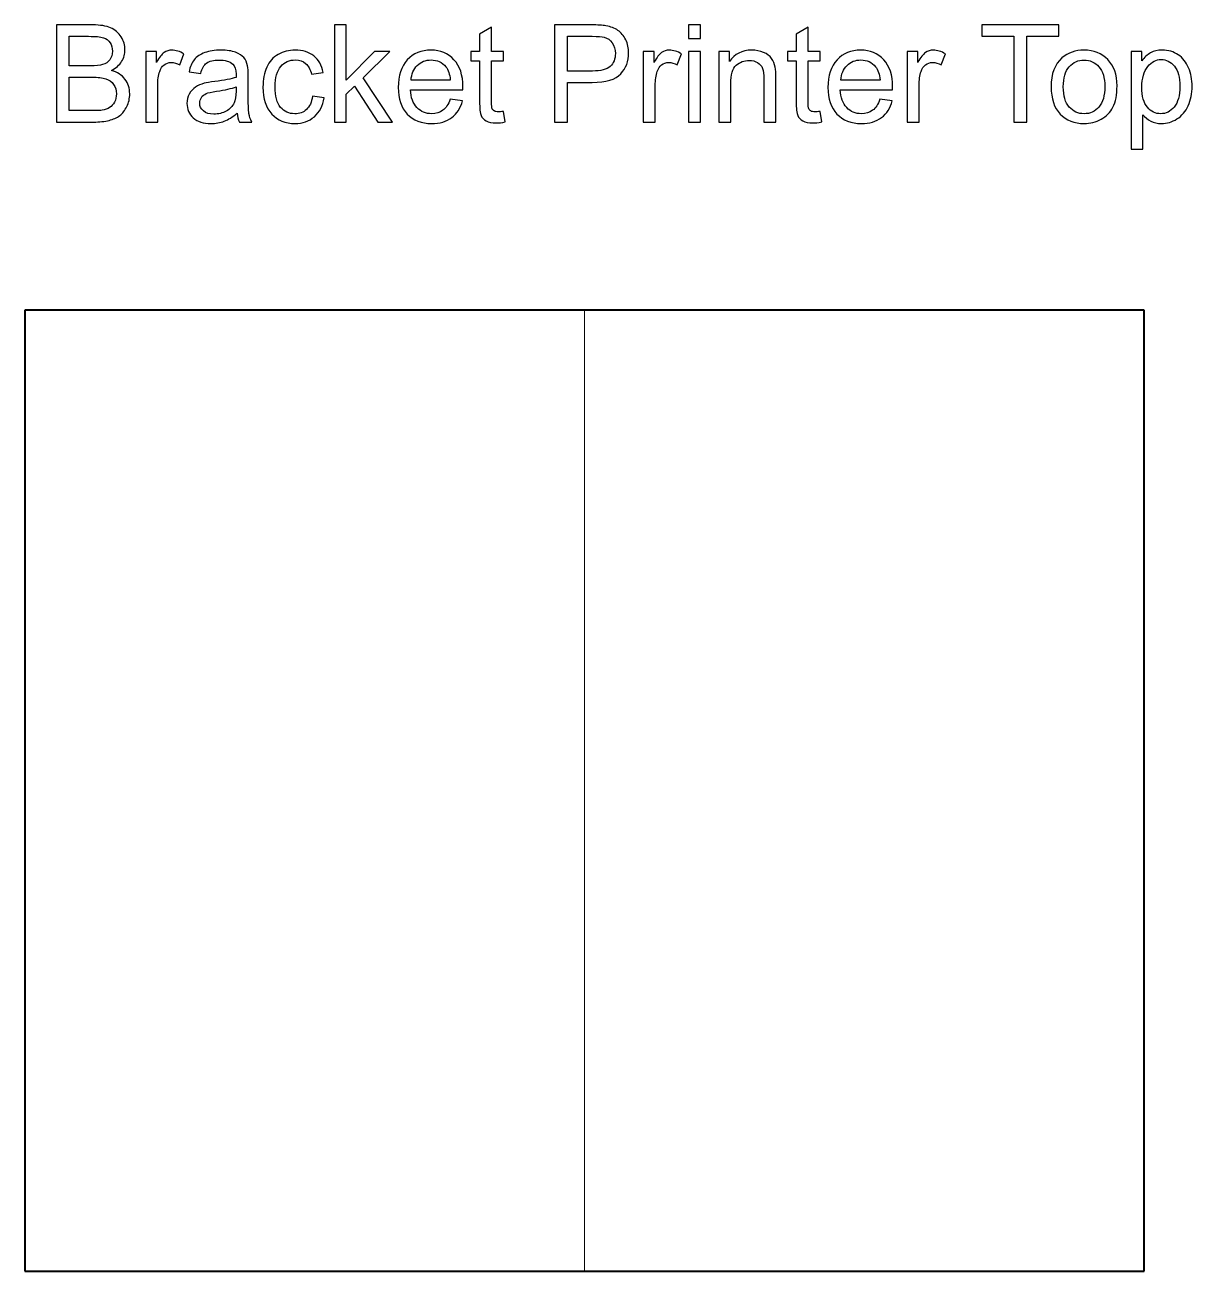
# Model space of a CAD drawing. Header units: centimetres. Extents: x -3.6 to 10.1, y -12.5 to 13.
# Drawn here: x -3.52 to 3.76, y 5.18 to 12.96 of the extents above; entities that cross this region are included whole.
import ezdxf
from ezdxf.lldxf.tags import DXFTag

# ---------------------------------------------------------------- set-up
doc = ezdxf.new("R2010")
doc.units = ezdxf.units.CM
doc.header["$MEASUREMENT"] = 0
doc.layers.add('Visible', color=7, linetype='Continuous')
tags = doc.linetypes.add('New Line2', pattern=[0.7, 0.4, -0.1, 0.1, -0.1]).pattern_tags.tags
tags[10:11] = [DXFTag(74, 4), DXFTag(75, 0), DXFTag(340, '0'), DXFTag(46, 1.0), DXFTag(50, 0.0), DXFTag(44, 0.0), DXFTag(45, 0.0)]
tags[8:9] = [DXFTag(74, 4), DXFTag(75, 0), DXFTag(340, '0'), DXFTag(46, 1.0), DXFTag(50, 0.0), DXFTag(44, 0.0), DXFTag(45, 0.0)]
tags[6:7] = [DXFTag(74, 4), DXFTag(75, 0), DXFTag(340, '0'), DXFTag(46, 1.0), DXFTag(50, 0.0), DXFTag(44, 0.0), DXFTag(45, 0.0)]
tags[4:5] = [DXFTag(74, 4), DXFTag(75, 0), DXFTag(340, '0'), DXFTag(46, 1.0), DXFTag(50, 0.0), DXFTag(44, 0.0), DXFTag(45, 0.0)]

msp = doc.modelspace()

# ---------------------------------------------------------------- linework, layer by layer
at = {"layer": 'Visible', "color": 250}
for points, knots in [([(-3.32449, 12.35681), (-3.32449, 12.35681), (-3.32449, 12.96303), (-3.32449, 12.96303), (-3.32449, 12.96303), (-3.09702, 12.96303), (-3.09702, 12.96303), (-3.05074, 12.96303), (-3.01362, 12.95696), (-2.98554, 12.94468), (-2.9576, 12.9324), (-2.93573, 12.9135), (-2.91993, 12.88795), (-2.90398, 12.86255), (-2.89608, 12.83588), (-2.89608, 12.80794), (-2.89608, 12.78212), (-2.90313, 12.75771), (-2.9171, 12.73485), (-2.93107, 12.71199), (-2.95224, 12.6935), (-2.9806, 12.67939), (-2.94391, 12.66867), (-2.91569, 12.65032), (-2.89608, 12.62436), (-2.87632, 12.59853), (-2.86644, 12.56791), (-2.86644, 12.53264), (-2.86644, 12.50413), (-2.87251, 12.47774), (-2.88451, 12.45333), (-2.8965, 12.42892), (-2.91132, 12.41015), (-2.92896, 12.39689), (-2.9466, 12.38376), (-2.96875, 12.37374), (-2.99528, 12.36697), (-3.02195, 12.3602), (-3.05455, 12.35681), (-3.09321, 12.35681), (-3.09321, 12.35681), (-3.32449, 12.35681), (-3.32449, 12.35681)], [0, 0, 0, 0, 0.0714286, 0.0714286, 0.0714286, 0.1428571, 0.1428571, 0.1428571, 0.2142857, 0.2142857, 0.2142857, 0.2857143, 0.2857143, 0.2857143, 0.3571429, 0.3571429, 0.3571429, 0.4285714, 0.4285714, 0.4285714, 0.5, 0.5, 0.5, 0.5714286, 0.5714286, 0.5714286, 0.6428571, 0.6428571, 0.6428571, 0.7142857, 0.7142857, 0.7142857, 0.7857143, 0.7857143, 0.7857143, 0.8571429, 0.8571429, 0.8571429, 0.9285714, 0.9285714, 0.9285714, 1, 1, 1, 1]), ([(-1.58924, 12.35681), (-1.58924, 12.35681), (-1.58924, 12.96303), (-1.58924, 12.96303), (-1.58924, 12.96303), (-1.51473, 12.96303), (-1.51473, 12.96303), (-1.51473, 12.96303), (-1.51473, 12.61773), (-1.51473, 12.61773), (-1.51473, 12.61773), (-1.33862, 12.79623), (-1.33862, 12.79623), (-1.33862, 12.79623), (-1.24239, 12.79623), (-1.24239, 12.79623), (-1.24239, 12.79623), (-1.41003, 12.63297), (-1.41003, 12.63297), (-1.41003, 12.63297), (-1.22545, 12.35681), (-1.22545, 12.35681), (-1.22545, 12.35681), (-1.31717, 12.35681), (-1.31717, 12.35681), (-1.31717, 12.35681), (-1.46308, 12.58132), (-1.46308, 12.58132), (-1.46308, 12.58132), (-1.51473, 12.53108), (-1.51473, 12.53108), (-1.51473, 12.53108), (-1.51473, 12.35681), (-1.51473, 12.35681), (-1.51473, 12.35681), (-1.58924, 12.35681), (-1.58924, 12.35681)], [0, 0, 0, 0, 0.0833333, 0.0833333, 0.0833333, 0.1666667, 0.1666667, 0.1666667, 0.25, 0.25, 0.25, 0.3333333, 0.3333333, 0.3333333, 0.4166667, 0.4166667, 0.4166667, 0.5, 0.5, 0.5, 0.5833333, 0.5833333, 0.5833333, 0.6666667, 0.6666667, 0.6666667, 0.75, 0.75, 0.75, 0.8333333, 0.8333333, 0.8333333, 0.9166667, 0.9166667, 0.9166667, 1, 1, 1, 1]), ([(-0.53358, 12.42327), (-0.53358, 12.42327), (-0.52342, 12.35752), (-0.52342, 12.35752), (-0.5443, 12.35314), (-0.56307, 12.35088), (-0.57944, 12.35088), (-0.60639, 12.35088), (-0.62727, 12.35512), (-0.64223, 12.36372), (-0.65705, 12.37233), (-0.66749, 12.38348), (-0.67356, 12.39745), (-0.67963, 12.41142), (-0.68259, 12.44077), (-0.68259, 12.4855), (-0.68259, 12.4855), (-0.68259, 12.73866), (-0.68259, 12.73866), (-0.68259, 12.73866), (-0.73762, 12.73866), (-0.73762, 12.73866), (-0.73762, 12.73866), (-0.73762, 12.79623), (-0.73762, 12.79623), (-0.73762, 12.79623), (-0.68259, 12.79623), (-0.68259, 12.79623), (-0.68259, 12.79623), (-0.68259, 12.90489), (-0.68259, 12.90489), (-0.68259, 12.90489), (-0.60808, 12.94962), (-0.60808, 12.94962), (-0.60808, 12.94962), (-0.60808, 12.79623), (-0.60808, 12.79623), (-0.60808, 12.79623), (-0.53358, 12.79623), (-0.53358, 12.79623), (-0.53358, 12.79623), (-0.53358, 12.73866), (-0.53358, 12.73866), (-0.53358, 12.73866), (-0.60808, 12.73866), (-0.60808, 12.73866), (-0.60808, 12.73866), (-0.60808, 12.48127), (-0.60808, 12.48127), (-0.60808, 12.45996), (-0.60681, 12.44627), (-0.60413, 12.44021), (-0.60159, 12.43414), (-0.59736, 12.42934), (-0.59143, 12.42567), (-0.5855, 12.42214), (-0.57704, 12.42031), (-0.56603, 12.42031), (-0.55785, 12.42031), (-0.54698, 12.4213), (-0.53358, 12.42327)], [0, 0, 0, 0, 0.05, 0.05, 0.05, 0.1, 0.1, 0.1, 0.15, 0.15, 0.15, 0.2, 0.2, 0.2, 0.25, 0.25, 0.25, 0.3, 0.3, 0.3, 0.35, 0.35, 0.35, 0.4, 0.4, 0.4, 0.45, 0.45, 0.45, 0.5, 0.5, 0.5, 0.55, 0.55, 0.55, 0.6, 0.6, 0.6, 0.65, 0.65, 0.65, 0.7, 0.7, 0.7, 0.75, 0.75, 0.75, 0.8, 0.8, 0.8, 0.85, 0.85, 0.85, 0.9, 0.9, 0.9, 0.95, 0.95, 0.95, 1, 1, 1, 1]), ([(-0.21552, 12.35681), (-0.21552, 12.35681), (-0.21552, 12.96303), (-0.21552, 12.96303), (-0.21552, 12.96303), (0.01337, 12.96303), (0.01337, 12.96303), (0.05358, 12.96303), (0.08435, 12.96105), (0.10565, 12.95724), (0.13543, 12.9523), (0.16041, 12.94285), (0.18058, 12.92902), (0.20076, 12.91505), (0.21699, 12.89557), (0.22927, 12.8706), (0.24154, 12.84562), (0.24761, 12.8181), (0.24761, 12.78805), (0.24761, 12.73668), (0.23124, 12.69308), (0.19836, 12.65752), (0.16563, 12.62182), (0.10622, 12.60404), (0.02042, 12.60404), (0.02042, 12.60404), (-0.13508, 12.60404), (-0.13508, 12.60404), (-0.13508, 12.60404), (-0.13508, 12.35681), (-0.13508, 12.35681), (-0.13508, 12.35681), (-0.21552, 12.35681), (-0.21552, 12.35681)], [0, 0, 0, 0, 0.0909091, 0.0909091, 0.0909091, 0.1818182, 0.1818182, 0.1818182, 0.2727273, 0.2727273, 0.2727273, 0.3636364, 0.3636364, 0.3636364, 0.4545455, 0.4545455, 0.4545455, 0.5454545, 0.5454545, 0.5454545, 0.6363636, 0.6363636, 0.6363636, 0.7272727, 0.7272727, 0.7272727, 0.8181818, 0.8181818, 0.8181818, 0.9090909, 0.9090909, 0.9090909, 1, 1, 1, 1]), ([(0.62184, 12.87836), (0.62184, 12.87836), (0.62184, 12.96303), (0.62184, 12.96303), (0.62184, 12.96303), (0.69635, 12.96303), (0.69635, 12.96303), (0.69635, 12.96303), (0.69635, 12.87836), (0.69635, 12.87836), (0.69635, 12.87836), (0.62184, 12.87836), (0.62184, 12.87836)], [0, 0, 0, 0, 0.25, 0.25, 0.25, 0.5, 0.5, 0.5, 0.75, 0.75, 0.75, 1, 1, 1, 1]), ([(1.44254, 12.42327), (1.44254, 12.42327), (1.4527, 12.35752), (1.4527, 12.35752), (1.43182, 12.35314), (1.41305, 12.35088), (1.39668, 12.35088), (1.36973, 12.35088), (1.34885, 12.35512), (1.33389, 12.36372), (1.31907, 12.37233), (1.30863, 12.38348), (1.30256, 12.39745), (1.29649, 12.41142), (1.29353, 12.44077), (1.29353, 12.4855), (1.29353, 12.4855), (1.29353, 12.73866), (1.29353, 12.73866), (1.29353, 12.73866), (1.2385, 12.73866), (1.2385, 12.73866), (1.2385, 12.73866), (1.2385, 12.79623), (1.2385, 12.79623), (1.2385, 12.79623), (1.29353, 12.79623), (1.29353, 12.79623), (1.29353, 12.79623), (1.29353, 12.90489), (1.29353, 12.90489), (1.29353, 12.90489), (1.36804, 12.94962), (1.36804, 12.94962), (1.36804, 12.94962), (1.36804, 12.79623), (1.36804, 12.79623), (1.36804, 12.79623), (1.44254, 12.79623), (1.44254, 12.79623), (1.44254, 12.79623), (1.44254, 12.73866), (1.44254, 12.73866), (1.44254, 12.73866), (1.36804, 12.73866), (1.36804, 12.73866), (1.36804, 12.73866), (1.36804, 12.48127), (1.36804, 12.48127), (1.36804, 12.45996), (1.36931, 12.44627), (1.37199, 12.44021), (1.37453, 12.43414), (1.37876, 12.42934), (1.38469, 12.42567), (1.39062, 12.42214), (1.39908, 12.42031), (1.41009, 12.42031), (1.41827, 12.42031), (1.42914, 12.4213), (1.44254, 12.42327)], [0, 0, 0, 0, 0.05, 0.05, 0.05, 0.1, 0.1, 0.1, 0.15, 0.15, 0.15, 0.2, 0.2, 0.2, 0.25, 0.25, 0.25, 0.3, 0.3, 0.3, 0.35, 0.35, 0.35, 0.4, 0.4, 0.4, 0.45, 0.45, 0.45, 0.5, 0.5, 0.5, 0.55, 0.55, 0.55, 0.6, 0.6, 0.6, 0.65, 0.65, 0.65, 0.7, 0.7, 0.7, 0.75, 0.75, 0.75, 0.8, 0.8, 0.8, 0.85, 0.85, 0.85, 0.9, 0.9, 0.9, 0.95, 0.95, 0.95, 1, 1, 1, 1]), ([(2.65229, 12.35681), (2.65229, 12.35681), (2.65229, 12.89191), (2.65229, 12.89191), (2.65229, 12.89191), (2.45247, 12.89191), (2.45247, 12.89191), (2.45247, 12.89191), (2.45247, 12.96303), (2.45247, 12.96303), (2.45247, 12.96303), (2.93254, 12.96303), (2.93254, 12.96303), (2.93254, 12.96303), (2.93254, 12.89191), (2.93254, 12.89191), (2.93254, 12.89191), (2.73272, 12.89191), (2.73272, 12.89191), (2.73272, 12.89191), (2.73272, 12.35681), (2.73272, 12.35681), (2.73272, 12.35681), (2.65229, 12.35681), (2.65229, 12.35681)], [0, 0, 0, 0, 0.125, 0.125, 0.125, 0.25, 0.25, 0.25, 0.375, 0.375, 0.375, 0.5, 0.5, 0.5, 0.625, 0.625, 0.625, 0.75, 0.75, 0.75, 0.875, 0.875, 0.875, 1, 1, 1, 1]), ([(-3.24406, 12.70818), (-3.24406, 12.70818), (-3.11297, 12.70818), (-3.11297, 12.70818), (-3.07741, 12.70818), (-3.05187, 12.71058), (-3.03648, 12.71523), (-3.01602, 12.7213), (-3.00064, 12.73146), (-2.99034, 12.74557), (-2.98004, 12.75968), (-2.97482, 12.77732), (-2.97482, 12.79863), (-2.97482, 12.81881), (-2.97962, 12.83659), (-2.98935, 12.85183), (-2.99895, 12.86721), (-3.01278, 12.87779), (-3.0307, 12.88344), (-3.04862, 12.88908), (-3.07938, 12.89191), (-3.12284, 12.89191), (-3.12284, 12.89191), (-3.24406, 12.89191), (-3.24406, 12.89191), (-3.24406, 12.89191), (-3.24406, 12.70818), (-3.24406, 12.70818)], [0, 0, 0, 0, 0.1111111, 0.1111111, 0.1111111, 0.2222222, 0.2222222, 0.2222222, 0.3333333, 0.3333333, 0.3333333, 0.4444444, 0.4444444, 0.4444444, 0.5555556, 0.5555556, 0.5555556, 0.6666667, 0.6666667, 0.6666667, 0.7777778, 0.7777778, 0.7777778, 0.8888889, 0.8888889, 0.8888889, 1, 1, 1, 1]), ([(-0.13508, 12.67516), (-0.13508, 12.67516), (0.02155, 12.67516), (0.02155, 12.67516), (0.07348, 12.67516), (0.11017, 12.68475), (0.13204, 12.70409), (0.15377, 12.72342), (0.16464, 12.75051), (0.16464, 12.78565), (0.16464, 12.81091), (0.15829, 12.83264), (0.14545, 12.8507), (0.13261, 12.86876), (0.11567, 12.88076), (0.09479, 12.88654), (0.08124, 12.89007), (0.05626, 12.89191), (0.02, 12.89191), (0.02, 12.89191), (-0.13508, 12.89191), (-0.13508, 12.89191), (-0.13508, 12.89191), (-0.13508, 12.67516), (-0.13508, 12.67516)], [0, 0, 0, 0, 0.125, 0.125, 0.125, 0.25, 0.25, 0.25, 0.375, 0.375, 0.375, 0.5, 0.5, 0.5, 0.625, 0.625, 0.625, 0.75, 0.75, 0.75, 0.875, 0.875, 0.875, 1, 1, 1, 1]), ([(-2.76654, 12.35681), (-2.76654, 12.35681), (-2.76654, 12.79623), (-2.76654, 12.79623), (-2.76654, 12.79623), (-2.69965, 12.79623), (-2.69965, 12.79623), (-2.69965, 12.79623), (-2.69965, 12.72892), (-2.69965, 12.72892), (-2.68258, 12.76011), (-2.66677, 12.78071), (-2.65224, 12.79059), (-2.6377, 12.80061), (-2.62176, 12.80555), (-2.6044, 12.80555), (-2.57928, 12.80555), (-2.55374, 12.79764), (-2.52778, 12.78198), (-2.52778, 12.78198), (-2.5543, 12.71326), (-2.5543, 12.71326), (-2.57237, 12.72342), (-2.59043, 12.7285), (-2.60849, 12.7285), (-2.62472, 12.7285), (-2.63925, 12.72356), (-2.65209, 12.71382), (-2.66494, 12.70409), (-2.67411, 12.69054), (-2.67961, 12.67318), (-2.68794, 12.64679), (-2.69203, 12.61787), (-2.69203, 12.5864), (-2.69203, 12.5864), (-2.69203, 12.35681), (-2.69203, 12.35681), (-2.69203, 12.35681), (-2.76654, 12.35681), (-2.76654, 12.35681)], [0, 0, 0, 0, 0.0769231, 0.0769231, 0.0769231, 0.1538462, 0.1538462, 0.1538462, 0.2307692, 0.2307692, 0.2307692, 0.3076923, 0.3076923, 0.3076923, 0.3846154, 0.3846154, 0.3846154, 0.4615385, 0.4615385, 0.4615385, 0.5384615, 0.5384615, 0.5384615, 0.6153846, 0.6153846, 0.6153846, 0.6923077, 0.6923077, 0.6923077, 0.7692308, 0.7692308, 0.7692308, 0.8461538, 0.8461538, 0.8461538, 0.9230769, 0.9230769, 0.9230769, 1, 1, 1, 1]), ([(-2.19673, 12.41184), (-2.22439, 12.38828), (-2.25106, 12.37177), (-2.2766, 12.36203), (-2.30214, 12.35229), (-2.32951, 12.3475), (-2.35887, 12.3475), (-2.40713, 12.3475), (-2.44424, 12.35921), (-2.4702, 12.38277), (-2.49617, 12.4062), (-2.50915, 12.43626), (-2.50915, 12.4728), (-2.50915, 12.49425), (-2.50421, 12.51387), (-2.49447, 12.53165), (-2.4846, 12.54943), (-2.47176, 12.56354), (-2.45595, 12.57426), (-2.44001, 12.58499), (-2.42223, 12.59317), (-2.40233, 12.59868), (-2.38765, 12.60249), (-2.3655, 12.60615), (-2.33601, 12.60982), (-2.27589, 12.61688), (-2.23144, 12.62549), (-2.20308, 12.63536), (-2.2028, 12.64552), (-2.20266, 12.65202), (-2.20266, 12.6547), (-2.20266, 12.68489), (-2.20971, 12.7062), (-2.22382, 12.71862), (-2.24287, 12.73541), (-2.27124, 12.74374), (-2.30877, 12.74374), (-2.34391, 12.74374), (-2.36987, 12.73753), (-2.38652, 12.72525), (-2.40332, 12.71298), (-2.41559, 12.69124), (-2.42364, 12.65992), (-2.42364, 12.65992), (-2.49645, 12.67008), (-2.49645, 12.67008), (-2.48982, 12.70126), (-2.47895, 12.72652), (-2.46371, 12.74571), (-2.44847, 12.7649), (-2.42646, 12.77958), (-2.39767, 12.79002), (-2.36903, 12.80032), (-2.33558, 12.80555), (-2.29776, 12.80555), (-2.26023, 12.80555), (-2.22961, 12.80117), (-2.20604, 12.79228), (-2.18262, 12.78339), (-2.16526, 12.77238), (-2.15425, 12.75898), (-2.14325, 12.74557), (-2.13549, 12.72864), (-2.13097, 12.70818), (-2.12857, 12.69548), (-2.1273, 12.67262), (-2.1273, 12.63974), (-2.1273, 12.63974), (-2.1273, 12.54096), (-2.1273, 12.54096), (-2.1273, 12.47196), (-2.12575, 12.42835), (-2.12265, 12.40987), (-2.11968, 12.39138), (-2.11347, 12.37374), (-2.10444, 12.35681), (-2.10444, 12.35681), (-2.18234, 12.35681), (-2.18234, 12.35681), (-2.18981, 12.37247), (-2.19461, 12.39082), (-2.19673, 12.41184)], [0, 0, 0, 0, 0.037037, 0.037037, 0.037037, 0.0740741, 0.0740741, 0.0740741, 0.1111111, 0.1111111, 0.1111111, 0.1481481, 0.1481481, 0.1481481, 0.1851852, 0.1851852, 0.1851852, 0.2222222, 0.2222222, 0.2222222, 0.2592593, 0.2592593, 0.2592593, 0.2962963, 0.2962963, 0.2962963, 0.3333333, 0.3333333, 0.3333333, 0.3703704, 0.3703704, 0.3703704, 0.4074074, 0.4074074, 0.4074074, 0.4444444, 0.4444444, 0.4444444, 0.4814815, 0.4814815, 0.4814815, 0.5185185, 0.5185185, 0.5185185, 0.5555556, 0.5555556, 0.5555556, 0.5925926, 0.5925926, 0.5925926, 0.6296296, 0.6296296, 0.6296296, 0.6666667, 0.6666667, 0.6666667, 0.7037037, 0.7037037, 0.7037037, 0.7407407, 0.7407407, 0.7407407, 0.7777778, 0.7777778, 0.7777778, 0.8148148, 0.8148148, 0.8148148, 0.8518519, 0.8518519, 0.8518519, 0.8888889, 0.8888889, 0.8888889, 0.9259259, 0.9259259, 0.9259259, 0.962963, 0.962963, 0.962963, 1, 1, 1, 1]), ([(-1.72584, 12.51768), (-1.72584, 12.51768), (-1.65303, 12.50752), (-1.65303, 12.50752), (-1.66107, 12.45742), (-1.68139, 12.41833), (-1.71427, 12.38997), (-1.74715, 12.36161), (-1.78765, 12.3475), (-1.83548, 12.3475), (-1.89545, 12.3475), (-1.94372, 12.36711), (-1.98012, 12.40634), (-2.01667, 12.44557), (-2.03487, 12.50173), (-2.03487, 12.57483), (-2.03487, 12.62224), (-2.02697, 12.66359), (-2.01131, 12.69915), (-1.99564, 12.73457), (-1.9718, 12.76124), (-1.93962, 12.77887), (-1.90759, 12.79666), (-1.87274, 12.80555), (-1.83492, 12.80555), (-1.78736, 12.80555), (-1.74828, 12.79355), (-1.71808, 12.76942), (-1.68774, 12.74529), (-1.66827, 12.711), (-1.6598, 12.66669), (-1.6598, 12.66669), (-1.73177, 12.65568), (-1.73177, 12.65568), (-1.73868, 12.68518), (-1.75082, 12.70733), (-1.76845, 12.72229), (-1.78595, 12.73711), (-1.80712, 12.74458), (-1.83195, 12.74458), (-1.86949, 12.74458), (-1.89997, 12.73118), (-1.92354, 12.70437), (-1.94696, 12.67742), (-1.95867, 12.63508), (-1.95867, 12.57694), (-1.95867, 12.51796), (-1.94738, 12.4752), (-1.92481, 12.44853), (-1.90209, 12.42186), (-1.87259, 12.40846), (-1.83633, 12.40846), (-1.80698, 12.40846), (-1.78257, 12.41735), (-1.76309, 12.43527), (-1.74348, 12.45305), (-1.73106, 12.48056), (-1.72584, 12.51768)], [0, 0, 0, 0, 0.0526316, 0.0526316, 0.0526316, 0.1052632, 0.1052632, 0.1052632, 0.1578947, 0.1578947, 0.1578947, 0.2105263, 0.2105263, 0.2105263, 0.2631579, 0.2631579, 0.2631579, 0.3157895, 0.3157895, 0.3157895, 0.3684211, 0.3684211, 0.3684211, 0.4210526, 0.4210526, 0.4210526, 0.4736842, 0.4736842, 0.4736842, 0.5263158, 0.5263158, 0.5263158, 0.5789474, 0.5789474, 0.5789474, 0.6315789, 0.6315789, 0.6315789, 0.6842105, 0.6842105, 0.6842105, 0.7368421, 0.7368421, 0.7368421, 0.7894737, 0.7894737, 0.7894737, 0.8421053, 0.8421053, 0.8421053, 0.8947368, 0.8947368, 0.8947368, 0.9473684, 0.9473684, 0.9473684, 1, 1, 1, 1]), ([(-0.86646, 12.49905), (-0.86646, 12.49905), (-0.78941, 12.48889), (-0.78941, 12.48889), (-0.80141, 12.44416), (-0.82384, 12.4093), (-0.85658, 12.38461), (-0.88932, 12.35991), (-0.93109, 12.3475), (-0.98203, 12.3475), (-1.04609, 12.3475), (-1.09689, 12.36725), (-1.13443, 12.40676), (-1.17197, 12.44613), (-1.19073, 12.50159), (-1.19073, 12.57285), (-1.19073, 12.64651), (-1.17182, 12.7038), (-1.13387, 12.74444), (-1.09591, 12.78523), (-1.04666, 12.80555), (-0.98612, 12.80555), (-0.92756, 12.80555), (-0.87972, 12.78565), (-0.84261, 12.74571), (-0.8055, 12.70578), (-0.78687, 12.64962), (-0.78687, 12.57723), (-0.78687, 12.57285), (-0.78701, 12.56622), (-0.78729, 12.55747), (-0.78729, 12.55747), (-1.11453, 12.55747), (-1.11453, 12.55747), (-1.11171, 12.50935), (-1.09816, 12.47238), (-1.07361, 12.44684), (-1.0492, 12.4213), (-1.01858, 12.40846), (-0.98203, 12.40846), (-0.95479, 12.40846), (-0.93151, 12.41565), (-0.91232, 12.43005), (-0.89299, 12.44444), (-0.87775, 12.46744), (-0.86646, 12.49905)], [0, 0, 0, 0, 0.0666667, 0.0666667, 0.0666667, 0.1333333, 0.1333333, 0.1333333, 0.2, 0.2, 0.2, 0.2666667, 0.2666667, 0.2666667, 0.3333333, 0.3333333, 0.3333333, 0.4, 0.4, 0.4, 0.4666667, 0.4666667, 0.4666667, 0.5333333, 0.5333333, 0.5333333, 0.6, 0.6, 0.6, 0.6666667, 0.6666667, 0.6666667, 0.7333333, 0.7333333, 0.7333333, 0.8, 0.8, 0.8, 0.8666667, 0.8666667, 0.8666667, 0.9333333, 0.9333333, 0.9333333, 1, 1, 1, 1]), ([(0.33905, 12.35681), (0.33905, 12.35681), (0.33905, 12.79623), (0.33905, 12.79623), (0.33905, 12.79623), (0.40594, 12.79623), (0.40594, 12.79623), (0.40594, 12.79623), (0.40594, 12.72892), (0.40594, 12.72892), (0.42301, 12.76011), (0.43882, 12.78071), (0.45335, 12.79059), (0.46789, 12.80061), (0.48383, 12.80555), (0.50119, 12.80555), (0.52631, 12.80555), (0.55185, 12.79764), (0.57781, 12.78198), (0.57781, 12.78198), (0.55129, 12.71326), (0.55129, 12.71326), (0.53322, 12.72342), (0.51516, 12.7285), (0.4971, 12.7285), (0.48087, 12.7285), (0.46634, 12.72356), (0.4535, 12.71382), (0.44065, 12.70409), (0.43148, 12.69054), (0.42598, 12.67318), (0.41765, 12.64679), (0.41356, 12.61787), (0.41356, 12.5864), (0.41356, 12.5864), (0.41356, 12.35681), (0.41356, 12.35681), (0.41356, 12.35681), (0.33905, 12.35681), (0.33905, 12.35681)], [0, 0, 0, 0, 0.0769231, 0.0769231, 0.0769231, 0.1538462, 0.1538462, 0.1538462, 0.2307692, 0.2307692, 0.2307692, 0.3076923, 0.3076923, 0.3076923, 0.3846154, 0.3846154, 0.3846154, 0.4615385, 0.4615385, 0.4615385, 0.5384615, 0.5384615, 0.5384615, 0.6153846, 0.6153846, 0.6153846, 0.6923077, 0.6923077, 0.6923077, 0.7692308, 0.7692308, 0.7692308, 0.8461538, 0.8461538, 0.8461538, 0.9230769, 0.9230769, 0.9230769, 1, 1, 1, 1]), ([(0.62184, 12.35681), (0.62184, 12.35681), (0.62184, 12.79623), (0.62184, 12.79623), (0.62184, 12.79623), (0.69635, 12.79623), (0.69635, 12.79623), (0.69635, 12.79623), (0.69635, 12.35681), (0.69635, 12.35681), (0.69635, 12.35681), (0.62184, 12.35681), (0.62184, 12.35681)], [0, 0, 0, 0, 0.25, 0.25, 0.25, 0.5, 0.5, 0.5, 0.75, 0.75, 0.75, 1, 1, 1, 1]), ([(0.80994, 12.35681), (0.80994, 12.35681), (0.80994, 12.79623), (0.80994, 12.79623), (0.80994, 12.79623), (0.87683, 12.79623), (0.87683, 12.79623), (0.87683, 12.79623), (0.87683, 12.73386), (0.87683, 12.73386), (0.909, 12.7817), (0.95557, 12.80555), (1.01639, 12.80555), (1.04292, 12.80555), (1.06719, 12.80075), (1.08934, 12.79129), (1.1115, 12.78184), (1.12815, 12.76928), (1.13915, 12.7539), (1.15016, 12.73852), (1.15792, 12.72017), (1.1623, 12.69901), (1.16498, 12.68518), (1.16639, 12.66105), (1.16639, 12.62662), (1.16639, 12.62662), (1.16639, 12.35681), (1.16639, 12.35681), (1.16639, 12.35681), (1.09188, 12.35681), (1.09188, 12.35681), (1.09188, 12.35681), (1.09188, 12.62379), (1.09188, 12.62379), (1.09188, 12.65413), (1.08906, 12.67685), (1.08327, 12.69181), (1.07749, 12.70677), (1.06719, 12.71876), (1.05251, 12.72779), (1.03784, 12.73668), (1.02048, 12.7412), (1.00072, 12.7412), (0.96911, 12.7412), (0.94188, 12.73118), (0.91888, 12.711), (0.89588, 12.69096), (0.88445, 12.65272), (0.88445, 12.59656), (0.88445, 12.59656), (0.88445, 12.35681), (0.88445, 12.35681), (0.88445, 12.35681), (0.80994, 12.35681), (0.80994, 12.35681)], [0, 0, 0, 0, 0.0555556, 0.0555556, 0.0555556, 0.1111111, 0.1111111, 0.1111111, 0.1666667, 0.1666667, 0.1666667, 0.2222222, 0.2222222, 0.2222222, 0.2777778, 0.2777778, 0.2777778, 0.3333333, 0.3333333, 0.3333333, 0.3888889, 0.3888889, 0.3888889, 0.4444444, 0.4444444, 0.4444444, 0.5, 0.5, 0.5, 0.5555556, 0.5555556, 0.5555556, 0.6111111, 0.6111111, 0.6111111, 0.6666667, 0.6666667, 0.6666667, 0.7222222, 0.7222222, 0.7222222, 0.7777778, 0.7777778, 0.7777778, 0.8333333, 0.8333333, 0.8333333, 0.8888889, 0.8888889, 0.8888889, 0.9444444, 0.9444444, 0.9444444, 1, 1, 1, 1]), ([(1.81578, 12.49905), (1.81578, 12.49905), (1.89283, 12.48889), (1.89283, 12.48889), (1.88083, 12.44416), (1.8584, 12.4093), (1.82566, 12.38461), (1.79292, 12.35991), (1.75115, 12.3475), (1.70021, 12.3475), (1.63615, 12.3475), (1.58535, 12.36725), (1.54781, 12.40676), (1.51027, 12.44613), (1.49151, 12.50159), (1.49151, 12.57285), (1.49151, 12.64651), (1.51042, 12.7038), (1.54837, 12.74444), (1.58633, 12.78523), (1.63558, 12.80555), (1.69612, 12.80555), (1.75468, 12.80555), (1.80252, 12.78565), (1.83963, 12.74571), (1.87674, 12.70578), (1.89537, 12.64962), (1.89537, 12.57723), (1.89537, 12.57285), (1.89523, 12.56622), (1.89495, 12.55747), (1.89495, 12.55747), (1.56771, 12.55747), (1.56771, 12.55747), (1.57053, 12.50935), (1.58408, 12.47238), (1.60863, 12.44684), (1.63304, 12.4213), (1.66366, 12.40846), (1.70021, 12.40846), (1.72745, 12.40846), (1.75073, 12.41565), (1.76992, 12.43005), (1.78925, 12.44444), (1.80449, 12.46744), (1.81578, 12.49905)], [0, 0, 0, 0, 0.0666667, 0.0666667, 0.0666667, 0.1333333, 0.1333333, 0.1333333, 0.2, 0.2, 0.2, 0.2666667, 0.2666667, 0.2666667, 0.3333333, 0.3333333, 0.3333333, 0.4, 0.4, 0.4, 0.4666667, 0.4666667, 0.4666667, 0.5333333, 0.5333333, 0.5333333, 0.6, 0.6, 0.6, 0.6666667, 0.6666667, 0.6666667, 0.7333333, 0.7333333, 0.7333333, 0.8, 0.8, 0.8, 0.8666667, 0.8666667, 0.8666667, 0.9333333, 0.9333333, 0.9333333, 1, 1, 1, 1]), ([(1.9861, 12.35681), (1.9861, 12.35681), (1.9861, 12.79623), (1.9861, 12.79623), (1.9861, 12.79623), (2.05299, 12.79623), (2.05299, 12.79623), (2.05299, 12.79623), (2.05299, 12.72892), (2.05299, 12.72892), (2.07006, 12.76011), (2.08587, 12.78071), (2.1004, 12.79059), (2.11494, 12.80061), (2.13088, 12.80555), (2.14824, 12.80555), (2.17336, 12.80555), (2.1989, 12.79764), (2.22486, 12.78198), (2.22486, 12.78198), (2.19834, 12.71326), (2.19834, 12.71326), (2.18027, 12.72342), (2.16221, 12.7285), (2.14415, 12.7285), (2.12792, 12.7285), (2.11339, 12.72356), (2.10055, 12.71382), (2.0877, 12.70409), (2.07853, 12.69054), (2.07303, 12.67318), (2.0647, 12.64679), (2.06061, 12.61787), (2.06061, 12.5864), (2.06061, 12.5864), (2.06061, 12.35681), (2.06061, 12.35681), (2.06061, 12.35681), (1.9861, 12.35681), (1.9861, 12.35681)], [0, 0, 0, 0, 0.0769231, 0.0769231, 0.0769231, 0.1538462, 0.1538462, 0.1538462, 0.2307692, 0.2307692, 0.2307692, 0.3076923, 0.3076923, 0.3076923, 0.3846154, 0.3846154, 0.3846154, 0.4615385, 0.4615385, 0.4615385, 0.5384615, 0.5384615, 0.5384615, 0.6153846, 0.6153846, 0.6153846, 0.6923077, 0.6923077, 0.6923077, 0.7692308, 0.7692308, 0.7692308, 0.8461538, 0.8461538, 0.8461538, 0.9230769, 0.9230769, 0.9230769, 1, 1, 1, 1]), ([(2.88428, 12.57652), (2.88428, 12.65766), (2.90686, 12.71777), (2.95215, 12.75686), (2.98983, 12.78932), (3.03598, 12.80555), (3.0903, 12.80555), (3.15056, 12.80555), (3.19995, 12.78579), (3.23833, 12.74628), (3.27657, 12.70691), (3.29576, 12.6523), (3.29576, 12.58273), (3.29576, 12.52629), (3.2873, 12.48198), (3.27036, 12.44966), (3.25343, 12.41735), (3.22873, 12.39223), (3.19628, 12.37431), (3.16396, 12.35639), (3.12854, 12.3475), (3.0903, 12.3475), (3.02878, 12.3475), (2.97911, 12.36711), (2.94115, 12.40648), (2.90319, 12.44585), (2.88428, 12.50258), (2.88428, 12.57652)], [0, 0, 0, 0, 0.1111111, 0.1111111, 0.1111111, 0.2222222, 0.2222222, 0.2222222, 0.3333333, 0.3333333, 0.3333333, 0.4444444, 0.4444444, 0.4444444, 0.5555556, 0.5555556, 0.5555556, 0.6666667, 0.6666667, 0.6666667, 0.7777778, 0.7777778, 0.7777778, 0.8888889, 0.8888889, 0.8888889, 1, 1, 1, 1]), ([(3.38311, 12.18832), (3.38311, 12.18832), (3.38311, 12.79623), (3.38311, 12.79623), (3.38311, 12.79623), (3.45084, 12.79623), (3.45084, 12.79623), (3.45084, 12.79623), (3.45084, 12.73852), (3.45084, 12.73852), (3.46679, 12.76081), (3.48485, 12.7776), (3.50503, 12.78875), (3.52507, 12.7999), (3.54948, 12.80555), (3.57813, 12.80555), (3.61566, 12.80555), (3.64868, 12.79595), (3.67733, 12.77662), (3.70597, 12.75743), (3.72756, 12.73019), (3.74224, 12.6952), (3.75677, 12.66006), (3.76411, 12.62168), (3.76411, 12.57977), (3.76411, 12.53503), (3.75607, 12.49468), (3.73998, 12.45869), (3.72389, 12.42285), (3.70047, 12.39533), (3.66971, 12.37614), (3.63909, 12.35709), (3.60677, 12.3475), (3.57291, 12.3475), (3.54807, 12.3475), (3.52577, 12.35272), (3.50616, 12.36316), (3.4864, 12.3736), (3.47032, 12.38673), (3.45762, 12.40267), (3.45762, 12.40267), (3.45762, 12.18832), (3.45762, 12.18832), (3.45762, 12.18832), (3.38311, 12.18832), (3.38311, 12.18832)], [0, 0, 0, 0, 0.0666667, 0.0666667, 0.0666667, 0.1333333, 0.1333333, 0.1333333, 0.2, 0.2, 0.2, 0.2666667, 0.2666667, 0.2666667, 0.3333333, 0.3333333, 0.3333333, 0.4, 0.4, 0.4, 0.4666667, 0.4666667, 0.4666667, 0.5333333, 0.5333333, 0.5333333, 0.6, 0.6, 0.6, 0.6666667, 0.6666667, 0.6666667, 0.7333333, 0.7333333, 0.7333333, 0.8, 0.8, 0.8, 0.8666667, 0.8666667, 0.8666667, 0.9333333, 0.9333333, 0.9333333, 1, 1, 1, 1]), ([(-1.1103, 12.61843), (-1.1103, 12.61843), (-0.86561, 12.61843), (-0.86561, 12.61843), (-0.86886, 12.6554), (-0.87831, 12.68306), (-0.89369, 12.70155), (-0.91726, 12.73019), (-0.94802, 12.74458), (-0.9857, 12.74458), (-1.01985, 12.74458), (-1.04849, 12.73315), (-1.07178, 12.71029), (-1.09492, 12.68743), (-1.10776, 12.65681), (-1.1103, 12.61843)], [0, 0, 0, 0, 0.2, 0.2, 0.2, 0.4, 0.4, 0.4, 0.6, 0.6, 0.6, 0.8, 0.8, 0.8, 1, 1, 1, 1]), ([(1.57194, 12.61843), (1.57194, 12.61843), (1.81663, 12.61843), (1.81663, 12.61843), (1.81338, 12.6554), (1.80393, 12.68306), (1.78855, 12.70155), (1.76498, 12.73019), (1.73422, 12.74458), (1.69654, 12.74458), (1.66239, 12.74458), (1.63375, 12.73315), (1.61046, 12.71029), (1.58732, 12.68743), (1.57448, 12.65681), (1.57194, 12.61843)], [0, 0, 0, 0, 0.2, 0.2, 0.2, 0.4, 0.4, 0.4, 0.6, 0.6, 0.6, 0.8, 0.8, 0.8, 1, 1, 1, 1]), ([(2.96048, 12.57638), (2.96048, 12.52022), (2.97276, 12.47817), (2.99731, 12.45037), (3.02201, 12.42243), (3.05291, 12.40846), (3.0903, 12.40846), (3.12727, 12.40846), (3.15804, 12.42243), (3.18273, 12.45051), (3.20728, 12.47859), (3.21956, 12.52135), (3.21956, 12.57878), (3.21956, 12.63297), (3.20714, 12.67403), (3.18245, 12.70183), (3.15775, 12.72977), (3.12699, 12.74374), (3.0903, 12.74374), (3.05291, 12.74374), (3.02201, 12.72991), (2.99731, 12.70211), (2.97276, 12.67431), (2.96048, 12.6324), (2.96048, 12.57638)], [0, 0, 0, 0, 0.125, 0.125, 0.125, 0.25, 0.25, 0.25, 0.375, 0.375, 0.375, 0.5, 0.5, 0.5, 0.625, 0.625, 0.625, 0.75, 0.75, 0.75, 0.875, 0.875, 0.875, 1, 1, 1, 1]), ([(3.45084, 12.57384), (3.45084, 12.51754), (3.46227, 12.47591), (3.48499, 12.44896), (3.50785, 12.422), (3.53551, 12.40846), (3.56797, 12.40846), (3.60099, 12.40846), (3.62921, 12.42243), (3.65263, 12.45037), (3.6762, 12.47831), (3.68791, 12.52149), (3.68791, 12.58005), (3.68791, 12.63593), (3.67648, 12.6777), (3.65348, 12.7055), (3.63048, 12.7333), (3.6031, 12.74712), (3.57121, 12.74712), (3.5396, 12.74712), (3.51166, 12.73231), (3.48739, 12.70282), (3.46298, 12.67318), (3.45084, 12.63028), (3.45084, 12.57384)], [0, 0, 0, 0, 0.125, 0.125, 0.125, 0.25, 0.25, 0.25, 0.375, 0.375, 0.375, 0.5, 0.5, 0.5, 0.625, 0.625, 0.625, 0.75, 0.75, 0.75, 0.875, 0.875, 0.875, 1, 1, 1, 1]), ([(-3.24406, 12.42793), (-3.24406, 12.42793), (-3.09307, 12.42793), (-3.09307, 12.42793), (-3.06711, 12.42793), (-3.0489, 12.42892), (-3.03832, 12.43089), (-3.01997, 12.43414), (-3.00445, 12.43964), (-2.99203, 12.4474), (-2.97962, 12.45516), (-2.96946, 12.46645), (-2.96141, 12.48127), (-2.95337, 12.49609), (-2.94942, 12.51316), (-2.94942, 12.53249), (-2.94942, 12.55521), (-2.9552, 12.57483), (-2.96692, 12.59162), (-2.97849, 12.60841), (-2.99457, 12.62012), (-3.01518, 12.6269), (-3.03564, 12.63367), (-3.06527, 12.63706), (-3.10379, 12.63706), (-3.10379, 12.63706), (-3.24406, 12.63706), (-3.24406, 12.63706), (-3.24406, 12.63706), (-3.24406, 12.42793), (-3.24406, 12.42793)], [0, 0, 0, 0, 0.1, 0.1, 0.1, 0.2, 0.2, 0.2, 0.3, 0.3, 0.3, 0.4, 0.4, 0.4, 0.5, 0.5, 0.5, 0.6, 0.6, 0.6, 0.7, 0.7, 0.7, 0.8, 0.8, 0.8, 0.9, 0.9, 0.9, 1, 1, 1, 1]), ([(-2.20266, 12.57694), (-2.22975, 12.56594), (-2.27039, 12.55662), (-2.32458, 12.549), (-2.35534, 12.54463), (-2.37707, 12.53969), (-2.38977, 12.53419), (-2.40247, 12.52868), (-2.41221, 12.52064), (-2.41912, 12.5102), (-2.42604, 12.49962), (-2.42956, 12.4879), (-2.42956, 12.47492), (-2.42956, 12.45531), (-2.42208, 12.4388), (-2.40699, 12.42567), (-2.39189, 12.41255), (-2.36987, 12.40592), (-2.34094, 12.40592), (-2.3123, 12.40592), (-2.28676, 12.41213), (-2.26432, 12.42468), (-2.24203, 12.4371), (-2.22552, 12.45418), (-2.21507, 12.47577), (-2.20703, 12.49256), (-2.20308, 12.51725), (-2.20308, 12.54985), (-2.20308, 12.54985), (-2.20266, 12.57694), (-2.20266, 12.57694)], [0, 0, 0, 0, 0.1, 0.1, 0.1, 0.2, 0.2, 0.2, 0.3, 0.3, 0.3, 0.4, 0.4, 0.4, 0.5, 0.5, 0.5, 0.6, 0.6, 0.6, 0.7, 0.7, 0.7, 0.8, 0.8, 0.8, 0.9, 0.9, 0.9, 1, 1, 1, 1])]:
    msp.add_open_spline(points, degree=3, knots=knots, dxfattribs=at)
at = {"layer": 'Visible', "lineweight": 40}
for points in [[(3.46425, 11.18328), (3.46425, 11.18328), (-3.52059, 11.18328), (-3.52059, 11.18328)], [(-3.52059, 11.18328), (-3.52059, 11.18328), (-3.52059, 5.18328), (-3.52059, 5.18328)], [(3.46425, 5.18328), (3.46425, 5.18328), (3.46425, 11.18328), (3.46425, 11.18328)], [(-3.52059, 5.18328), (-3.52059, 5.18328), (3.46425, 5.18328), (3.46425, 5.18328)]]:
    msp.add_open_spline(points, degree=3, dxfattribs=at)
at = {"layer": 'Visible', "linetype": 'New Line2', "lineweight": 13}
msp.add_open_spline([(-0.02817, 5.18328), (-0.02817, 5.18328), (-0.02817, 11.18328), (-0.02817, 11.18328)], degree=3, dxfattribs=at)

doc.saveas('drawing.dxf')
